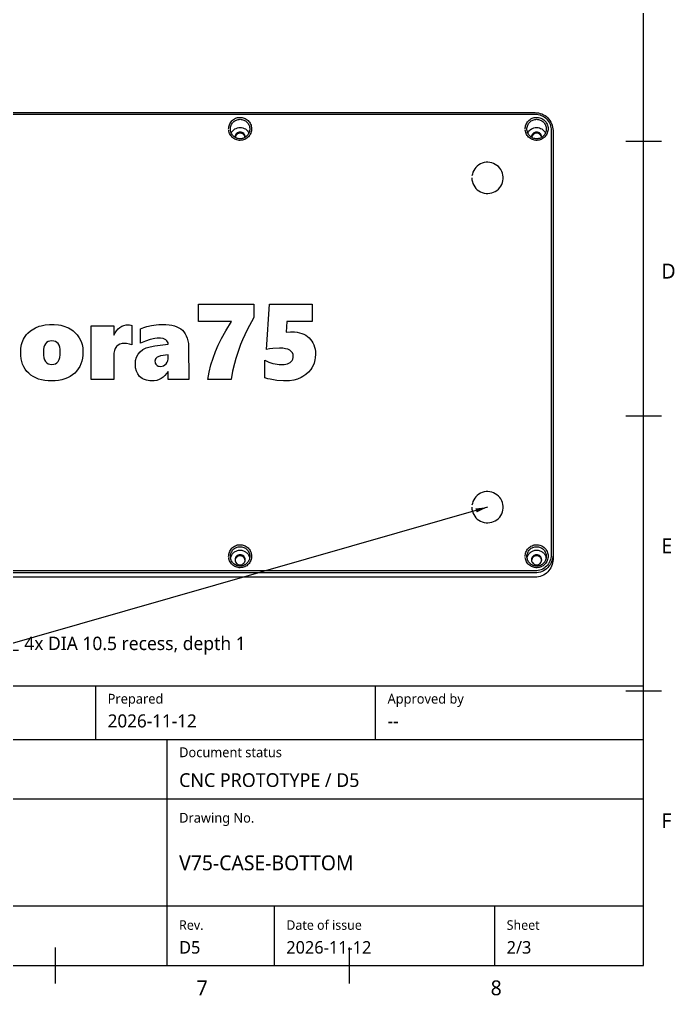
# Model space of a CAD drawing. Header units: millimetres. Extents: x 9 to 415, y 5 to 293.
# Drawn here: x 305.2 to 415.2, y 5 to 168.9 of the extents above; entities that cross this region are included whole.
import ezdxf

# ---------------------------------------------------------------- set-up
doc = ezdxf.new("R2010")
doc.units = ezdxf.units.MM
for name, color, linetype in [('DIMENSIONS', 7, 'Continuous'), ('NOTES', 7, 'Continuous'), ('SHADED', 7, 'Continuous'), ('VISIBLE', 7, 'Continuous')]:
    doc.layers.add(name, color=color, linetype=linetype)
doc.styles.add('OpenSans', font='OpenSans-Regular.ttf')

msp = doc.modelspace()

# ---------------------------------------------------------------- linework, layer by layer
at = {"layer": 'DIMENSIONS'}
msp.add_lwpolyline([(383.78125, 87), (300, 63), (305, 63)], dxfattribs=at)
at = {"layer": 'SHADED', "true_color": 0x000000}
msp.add_solid([(383.78125, 87), (381.95497, 86.11276), (381.7622, 86.7857)], dxfattribs=at)
at = {"layer": 'VISIBLE'}
for points in [[(15, 10), (410, 10), (410, 287), (15, 287), (15, 10)], [(228, 153.3048), (391.78125, 153.3048)], [(228, 153.03616), (391.78125, 153.03616)], [(340.31598, 150.53373), (340.32141, 150.72079), (340.34492, 150.90713), (340.38648, 151.09087), (340.44581, 151.27014), (340.52246, 151.44311), (340.61575, 151.608), (340.72484, 151.76312), (340.84868, 151.9069), (340.98608, 152.03785), (341.13571, 152.15466), (341.29609, 152.25615), (341.46566, 152.34132), (341.64274, 152.40931), (341.8256, 152.45948), (342.01245, 152.49132), (342.20146, 152.50456), (342.3908, 152.49906), (342.57861, 152.47491), (342.7631, 152.43236), (342.94247, 152.37184), (343.11501, 152.29394), (343.27905, 152.19944), (343.43302, 152.08927), (343.57546, 151.96449), (343.70499, 151.82632), (343.8204, 151.67609), (343.92058, 151.51526), (344.00458, 151.34537), (344.0716, 151.16805), (344.121, 150.98501), (344.15232, 150.798), (344.16525, 150.60882), (344.15969, 150.41928), (344.13567, 150.23118), (344.09343, 150.04635), (344.03337, 149.86654), (343.95606, 149.69349), (343.86222, 149.52886), (343.75276, 149.37422), (343.62872, 149.23108), (343.49127, 149.10081), (343.34172, 148.98467), (343.18151, 148.88381), (343.01217, 148.79919), (342.83532, 148.73166), (342.65267, 148.68188), (342.46596, 148.65035), (342.27701, 148.6374), (342.08765, 148.64317), (341.89972, 148.66762), (341.71505, 148.71053), (341.53546, 148.77149), (341.36269, 148.8499), (341.19845, 148.945), (341.04435, 149.05583), (340.9019, 149.1813), (340.7725, 149.32013), (340.6574, 149.47091), (340.5577, 149.6321), (340.47433, 149.80206), (340.40802, 149.97904), (340.35934, 150.16122), (340.32861, 150.34674)], [(390.10661, 150.53373), (390.11203, 150.72079), (390.13555, 150.90713), (390.1771, 151.09087), (390.23644, 151.27014), (390.31308, 151.44311), (390.40638, 151.608), (390.51546, 151.76312), (390.6393, 151.9069), (390.77671, 152.03785), (390.92633, 152.15466), (391.08672, 152.25615), (391.25629, 152.34132), (391.43337, 152.40931), (391.61623, 152.45948), (391.80308, 152.49132), (391.99209, 152.50456), (392.18142, 152.49906), (392.36924, 152.47491), (392.55373, 152.43236), (392.7331, 152.37184), (392.90563, 152.29394), (393.06967, 152.19944), (393.22365, 152.08927), (393.36608, 151.96449), (393.49562, 151.82632), (393.61103, 151.67609), (393.71121, 151.51526), (393.7952, 151.34537), (393.86222, 151.16805), (393.91162, 150.98501), (393.94294, 150.798), (393.95588, 150.60882), (393.95031, 150.41928), (393.9263, 150.23118), (393.88406, 150.04635), (393.824, 149.86654), (393.74668, 149.69349), (393.65285, 149.52886), (393.54339, 149.37422), (393.41934, 149.23108), (393.28189, 149.10081), (393.13235, 148.98467), (392.97214, 148.88381), (392.8028, 148.79919), (392.62595, 148.73166), (392.44329, 148.68188), (392.25658, 148.65035), (392.06764, 148.6374), (391.87828, 148.64317), (391.69035, 148.66762), (391.50568, 148.71053), (391.32608, 148.77149), (391.15331, 148.8499), (390.98907, 148.945), (390.83497, 149.05583), (390.69253, 149.1813), (390.56313, 149.32013), (390.44803, 149.47091), (390.34833, 149.6321), (390.26495, 149.80206), (390.19865, 149.97904), (390.14996, 150.16122), (390.11924, 150.34674)], [(391.78125, 153.3048), (392.07415, 153.29039), (392.36429, 153.24728), (392.64892, 153.17587), (392.92533, 153.0768), (393.19091, 152.951), (393.44311, 152.79962), (393.67952, 152.62405), (393.89784, 152.42593), (394.09597, 152.2071), (394.27196, 151.9696), (394.42406, 151.71567), (394.55074, 151.4477), (394.65072, 151.16823), (394.72294, 150.87995), (394.76662, 150.58562), (394.78125, 150.2881)], [(391.78125, 153.03616), (392.04749, 153.02292), (392.31114, 152.98333), (392.56964, 152.91777), (392.82047, 152.82687), (393.06119, 152.71152), (393.28944, 152.57283), (393.50301, 152.41215), (393.6998, 152.23103), (393.87789, 152.03123), (394.03552, 151.81471), (394.17115, 151.58356), (394.28344, 151.34005), (394.37131, 151.08654), (394.43389, 150.82551), (394.4706, 150.55947), (394.48125, 150.2881)], [(340.61563, 150.53948), (340.62343, 150.69941), (340.64683, 150.85808), (340.68563, 151.01388), (340.7395, 151.16521), (340.80792, 151.31054), (340.8902, 151.44839), (340.98552, 151.57739), (341.0929, 151.69627), (341.21127, 151.8039), (341.33944, 151.89926), (341.47614, 151.98144), (341.62003, 152.04972), (341.76974, 152.10348), (341.92381, 152.14224), (342.08081, 152.16568), (342.23926, 152.1736), (342.39766, 152.16595), (342.55456, 152.14281), (342.70849, 152.1044), (342.85801, 152.05106), (343.00172, 151.98326), (343.13828, 151.90163), (343.26637, 151.80687), (343.38477, 151.69985), (343.49233, 151.58153), (343.58797, 151.453), (343.67072, 151.31542), (343.73974, 151.17008), (343.79427, 151.01835), (343.83372, 150.86166), (343.85761, 150.70151), (343.86562, 150.53948)], [(390.40625, 150.53948), (390.41406, 150.69941), (390.43745, 150.85808), (390.47626, 151.01388), (390.53013, 151.16521), (390.59854, 151.31054), (390.68083, 151.44839), (390.77614, 151.57739), (390.88352, 151.69627), (391.00189, 151.8039), (391.13006, 151.89926), (391.26676, 151.98144), (391.41066, 152.04972), (391.56036, 152.10348), (391.71444, 152.14224), (391.87144, 152.16568), (392.02988, 152.1736), (392.18829, 152.16595), (392.34519, 152.14281), (392.49911, 152.1044), (392.64863, 152.05106), (392.79235, 151.98326), (392.9289, 151.90163), (393.057, 151.80687), (393.1754, 151.69985), (393.28295, 151.58153), (393.37859, 151.453), (393.46135, 151.31542), (393.53036, 151.17008), (393.5849, 151.01835), (393.62434, 150.86166), (393.64823, 150.70151), (393.65624, 150.53948)], [(343.86562, 150.53948), (343.85797, 150.38109), (343.83503, 150.22392), (343.79694, 150.06946), (343.74397, 149.9192), (343.67657, 149.7746), (343.5953, 149.6371), (343.50089, 149.50805), (343.3942, 149.38874), (343.2762, 149.2804), (343.14802, 149.18411), (343.01087, 149.10088), (342.86609, 149.03156), (342.71506, 148.97688), (342.55929, 148.93742), (342.40029, 148.91361), (342.23966, 148.9057), (342.07899, 148.9138), (341.91988, 148.93784), (341.76394, 148.97757), (341.61271, 149.03259), (341.46771, 149.10232), (341.33039, 149.18604), (341.2021, 149.28286), (341.08409, 149.39176), (340.97751, 149.51158), (340.88335, 149.64106), (340.80247, 149.77882), (340.73556, 149.92342), (340.68316, 150.07335), (340.64562, 150.22704), (340.6231, 150.38295), (340.61563, 150.53948)], [(340.76252, 149.86063), (340.87365, 150.06298), (341.01259, 150.24755), (341.17654, 150.41058), (341.36214, 150.54875), (341.56562, 150.65924), (341.78284, 150.73981), (342.00938, 150.78881), (342.24063, 150.80526), (342.47187, 150.78881), (342.69841, 150.73981), (342.91564, 150.65924), (343.11912, 150.54874), (343.30472, 150.41058), (343.46866, 150.24755), (343.60761, 150.06298), (343.71873, 149.86062)], [(343.09062, 149.18916), (343.07429, 149.35408), (343.02592, 149.51266), (342.94737, 149.65881), (342.84167, 149.78691), (342.71286, 149.89204), (342.56591, 149.97016), (342.40645, 150.01826), (342.24062, 150.03451), (342.0748, 150.01826), (341.91534, 149.97016), (341.76839, 149.89204), (341.63958, 149.78691), (341.53388, 149.65881), (341.45533, 149.51266), (341.40696, 149.35408), (341.39062, 149.18916)], [(343.07985, 149.14042), (343.04314, 149.28482), (342.98152, 149.42058), (342.8969, 149.54347), (342.7919, 149.64968), (342.66979, 149.73592), (342.53436, 149.7995), (342.38981, 149.83846), (342.24062, 149.85158), (342.09144, 149.83846), (341.94689, 149.7995), (341.81146, 149.73592), (341.68935, 149.64968), (341.58435, 149.54347), (341.49973, 149.42058), (341.43811, 149.28482), (341.4014, 149.14042)], [(393.65624, 150.53948), (393.64859, 150.38109), (393.62565, 150.22392), (393.58756, 150.06946), (393.5346, 149.9192), (393.4672, 149.7746), (393.38593, 149.6371), (393.29152, 149.50805), (393.18482, 149.38874), (393.06683, 149.2804), (392.93865, 149.18411), (392.8015, 149.10088), (392.65671, 149.03156), (392.50569, 148.97688), (392.34991, 148.93742), (392.19092, 148.91361), (392.03028, 148.9057), (391.86961, 148.9138), (391.71051, 148.93784), (391.55456, 148.97757), (391.40333, 149.03259), (391.25834, 149.10232), (391.12101, 149.18604), (390.99272, 149.28286), (390.87471, 149.39176), (390.76813, 149.51158), (390.67397, 149.64106), (390.59309, 149.77882), (390.52619, 149.92342), (390.47379, 150.07335), (390.43624, 150.22704), (390.41373, 150.38295), (390.40625, 150.53948)], [(390.55315, 149.86063), (390.66427, 150.06298), (390.80322, 150.24755), (390.96716, 150.41058), (391.15276, 150.54875), (391.35624, 150.65924), (391.57347, 150.73981), (391.80001, 150.78881), (392.03125, 150.80526), (392.2625, 150.78881), (392.48904, 150.73981), (392.70626, 150.65924), (392.90974, 150.54874), (393.09534, 150.41058), (393.25928, 150.24755), (393.39823, 150.06298), (393.50935, 149.86062)], [(392.88125, 149.18916), (392.86492, 149.35408), (392.81655, 149.51266), (392.738, 149.65881), (392.63229, 149.78691), (392.50348, 149.89204), (392.35653, 149.97016), (392.19708, 150.01826), (392.03125, 150.03451), (391.86542, 150.01826), (391.70597, 149.97016), (391.55902, 149.89204), (391.43021, 149.78691), (391.3245, 149.65881), (391.24595, 149.51266), (391.19758, 149.35408), (391.18125, 149.18916)], [(392.87047, 149.14042), (392.83377, 149.28482), (392.77215, 149.42058), (392.68753, 149.54347), (392.58253, 149.64968), (392.46042, 149.73592), (392.32499, 149.7995), (392.18043, 149.83846), (392.03125, 149.85158), (391.88207, 149.83846), (391.73751, 149.7995), (391.60208, 149.73592), (391.47997, 149.64968), (391.37497, 149.54347), (391.29035, 149.42058), (391.22873, 149.28482), (391.19203, 149.14042)], [(394.48125, 150.2881), (394.48125, 78.98499)], [(394.78125, 150.2881), (394.78125, 78.98499)], [(341.39062, 149.18916), (341.39172, 149.14634)], [(343.08953, 149.14634), (343.09062, 149.18916)], [(391.18125, 149.18916), (391.18234, 149.14634)], [(392.88016, 149.14634), (392.88125, 149.18916)], [(407, 148.5), (413, 148.5)], [(381.15625, 142.33616), (381.17615, 142.01357), (381.23553, 141.69588), (381.33351, 141.3879), (381.46859, 141.09428), (381.63873, 140.8195), (381.84135, 140.5677), (382.07338, 140.34272), (382.33129, 140.14795), (382.61119, 139.98635), (382.90882, 139.86038), (383.21968, 139.77193), (383.53905, 139.72235), (383.86209, 139.7124), (384.1839, 139.74222), (384.49962, 139.81136), (384.80444, 139.91878), (385.09375, 140.06284), (385.36317, 140.24136), (385.6086, 140.45164), (385.82634, 140.69048), (386.01307, 140.95427), (386.16597, 141.23901), (386.28272, 141.54038), (386.36155, 141.85381), (386.40127, 142.17456), (386.40127, 142.49775), (386.36155, 142.8185), (386.28272, 143.13193), (386.16597, 143.4333), (386.01307, 143.71804), (385.82634, 143.98183), (385.6086, 144.22067), (385.36317, 144.43095), (385.09375, 144.60947), (384.80444, 144.75353), (384.49962, 144.86095), (384.1839, 144.93009), (383.86209, 144.95991), (383.53905, 144.94996), (383.21968, 144.90038), (382.90882, 144.81194), (382.61119, 144.68596), (382.33129, 144.52436), (382.07338, 144.32959), (381.84135, 144.10461), (381.63873, 143.85281), (381.46859, 143.57803), (381.33351, 143.28441), (381.23553, 142.97643), (381.17615, 142.65874)], [(335.27307, 121.11757), (344.54685, 121.11757)], [(335.27307, 118.18267), (335.27307, 121.11757)], [(344.54685, 121.11757), (344.54685, 118.88945)], [(346.69509, 113.50584), (347.17241, 121.11757)], [(347.17241, 121.11757), (354.33344, 121.11757)], [(354.33344, 121.11757), (354.33344, 118.18267)], [(340.78916, 118.18267), (335.27307, 118.18267)], [(339.85418, 116.64422), (340.78916, 118.18267)], [(344.54685, 118.88945), (343.43628, 116.82108)], [(350.09019, 118.18267), (349.96595, 116.40525)], [(354.33344, 118.18267), (350.09019, 118.18267)], [(306.58839, 116.24741), (307.04796, 116.65436)], [(307.04796, 116.65436), (307.57662, 116.99857)], [(307.57662, 116.99857), (307.8663, 117.14816)], [(307.8663, 117.14816), (308.48561, 117.39538)], [(308.48561, 117.39538), (308.81207, 117.493)], [(308.81207, 117.493), (309.49983, 117.63435)], [(309.49983, 117.63435), (310.23261, 117.70472)], [(310.23261, 117.70472), (311.01102, 117.70472)], [(311.01102, 117.70472), (311.76218, 117.63055)], [(311.76218, 117.63055), (312.11779, 117.5659)], [(312.11779, 117.5659), (312.78781, 117.3808)], [(312.78781, 117.3808), (313.10348, 117.26036)], [(313.10348, 117.26036), (313.40521, 117.12154)], [(313.40521, 117.12154), (313.96113, 116.79636)], [(313.96113, 116.79636), (314.21279, 116.61253)], [(314.21279, 116.61253), (314.66602, 116.20177)], [(317.25545, 117.493), (321.02137, 117.493)], [(317.25545, 108.43981), (317.25545, 117.493)], [(321.02137, 117.493), (321.02137, 115.90131)], [(321.24767, 116.30446), (321.4746, 116.65627)], [(321.4746, 116.65627), (321.7383, 116.95673)], [(321.7383, 116.95673), (322.03813, 117.20521)], [(322.03813, 117.20521), (322.36965, 117.40108)], [(322.36965, 117.40108), (322.7278, 117.54054)], [(322.7278, 117.54054), (323.11194, 117.62421)], [(323.11194, 117.62421), (323.67293, 117.64513)], [(323.67293, 117.64513), (323.87894, 117.61027)], [(323.87894, 117.61027), (324.06277, 117.54561)], [(324.06277, 117.54561), (324.06277, 114.26588)], [(325.49472, 116.98906), (326.09755, 117.21155)], [(325.49472, 114.53972), (325.49472, 116.98906)], [(326.09755, 117.21155), (326.55712, 117.34213)], [(326.55712, 117.34213), (327.33363, 117.51075)], [(327.33363, 117.51075), (328.11775, 117.63435)], [(328.11775, 117.63435), (328.59063, 117.68507)], [(328.59063, 117.68507), (329.22578, 117.71359)], [(329.22578, 117.71359), (329.78297, 117.69838)], [(329.78297, 117.69838), (330.30022, 117.6521)], [(330.30022, 117.6521), (330.77754, 117.5754)], [(330.77754, 117.5754), (331.21619, 117.46764)], [(331.21619, 117.46764), (331.61427, 117.32882)], [(331.61427, 117.32882), (331.97305, 117.15957)], [(331.97305, 117.15957), (332.29253, 116.95926)], [(332.29253, 116.95926), (332.57208, 116.7279)], [(332.57208, 116.7279), (332.81549, 116.46103)], [(332.81549, 116.46103), (333.02657, 116.15233)], [(339.11633, 115.33271), (339.85418, 116.64422)], [(343.43628, 116.82108), (342.63251, 115.12353)], [(349.96595, 116.40525), (350.70063, 116.45532)], [(350.70063, 116.45532), (351.38142, 116.44265)], [(351.38142, 116.44265), (351.80803, 116.39574)], [(305.63375, 114.6722), (305.8759, 115.2503)], [(305.8759, 115.2503), (306.0274, 115.52161)], [(306.0274, 115.52161), (306.38428, 116.02111)], [(306.38428, 116.02111), (306.58839, 116.24741)], [(309.9968, 114.83447), (309.75402, 114.68297)], [(310.28395, 114.92512), (309.9968, 114.83447)], [(310.61548, 114.95555), (310.28395, 114.92512)], [(310.947, 114.92639), (310.61548, 114.95555)], [(311.23478, 114.84018), (310.947, 114.92639)], [(311.47756, 114.69565), (311.23478, 114.84018)], [(314.66602, 116.20177), (314.86696, 115.9742)], [(314.86696, 115.9742), (315.2175, 115.47724)], [(315.2175, 115.47724), (315.49387, 114.9359)], [(315.49387, 114.9359), (315.60227, 114.65318)], [(321.02137, 115.90131), (321.05687, 115.90131)], [(321.05687, 115.90131), (321.24767, 116.30446)], [(326.32892, 114.91878), (325.49472, 114.53972)], [(327.14156, 115.19008), (326.32892, 114.91878)], [(327.93329, 115.35236), (327.14156, 115.19008)], [(328.32122, 115.39293), (327.93329, 115.35236)], [(328.86764, 115.4018), (328.32122, 115.39293)], [(329.30755, 115.33588), (328.86764, 115.4018)], [(329.55794, 115.24713), (329.30755, 115.33588)], [(329.7741, 115.12353), (329.55794, 115.24713)], [(329.94778, 114.97203), (329.7741, 115.12353)], [(330.07202, 114.80088), (329.94778, 114.97203)], [(330.14682, 114.60944), (330.07202, 114.80088)], [(333.02657, 116.15233), (333.2047, 115.80305)], [(333.2047, 115.80305), (333.35112, 115.41194)], [(333.35112, 115.41194), (333.46459, 114.97963)], [(333.46459, 114.97963), (333.54573, 114.50612)], [(338.56802, 114.23355), (339.11633, 115.33271)], [(342.63251, 115.12353), (342.31873, 114.36033)], [(351.80803, 116.39574), (352.20928, 116.31714)], [(352.20928, 116.31714), (352.58518, 116.20747)], [(352.58518, 116.20747), (352.93635, 116.06675)], [(352.93635, 116.06675), (353.26217, 115.89433)], [(353.26217, 115.89433), (353.56263, 115.69022)], [(353.56263, 115.69022), (353.83837, 115.45505)], [(353.83837, 115.45505), (354.08495, 115.19262)], [(354.08495, 115.19262), (354.29857, 114.908)], [(354.29857, 114.908), (354.47987, 114.6012)], [(305.39224, 113.374), (305.42203, 113.7163)], [(305.40365, 112.47324), (305.39224, 113.374)], [(305.42203, 113.7163), (305.54311, 114.3654)], [(305.54311, 114.3654), (305.63375, 114.6722)], [(309.22346, 113.47288), (309.20127, 113.01965)], [(309.28938, 113.86653), (309.22346, 113.47288)], [(309.40031, 114.19932), (309.28938, 113.86653)], [(309.55498, 114.47126), (309.40031, 114.19932)], [(309.75402, 114.68297), (309.55498, 114.47126)], [(311.6766, 114.49344), (311.47756, 114.69565)], [(311.83127, 114.23355), (311.6766, 114.49344)], [(311.94157, 113.91597), (311.83127, 114.23355)], [(312.00813, 113.54071), (311.94157, 113.91597)], [(312.03031, 113.10776), (312.00813, 113.54071)], [(315.60227, 114.65318), (315.69165, 114.36286)], [(315.69165, 114.36286), (315.81018, 113.76003)], [(315.81018, 113.76003), (315.84949, 113.12551)], [(321.13801, 113.30871), (321.05053, 112.87069)], [(321.2838, 113.67953), (321.13801, 113.30871)], [(321.48792, 113.98316), (321.2838, 113.67953)], [(321.75035, 114.21897), (321.48792, 113.98316)], [(322.07046, 114.38758), (321.75035, 114.21897)], [(322.44952, 114.48837), (322.07046, 114.38758)], [(322.88691, 114.5226), (322.44952, 114.48837)], [(323.15631, 114.50232), (322.88691, 114.5226)], [(323.65962, 114.40216), (323.15631, 114.50232)], [(324.06277, 114.26588), (323.65962, 114.40216)], [(325.46619, 113.12108), (325.92703, 113.47288)], [(325.92703, 113.47288), (326.49119, 113.75433)], [(326.49119, 113.75433), (327.15741, 113.96541)], [(327.15741, 113.96541), (327.92631, 114.10677)], [(327.92631, 114.10677), (330.17154, 114.39836)], [(330.17154, 114.39836), (330.14682, 114.60944)], [(333.54573, 114.50612), (333.59454, 113.9914)], [(333.59454, 113.9914), (333.61102, 108.43981)], [(337.69579, 112.05868), (338.10528, 113.16101)], [(338.10528, 113.16101), (338.56802, 114.23355)], [(341.88959, 113.187), (341.50989, 111.98071)], [(342.31873, 114.36033), (341.88959, 113.187)], [(347.20093, 113.6022), (346.69509, 113.50584)], [(347.72706, 113.67129), (347.20093, 113.6022)], [(348.84334, 113.72644), (347.72706, 113.67129)], [(349.38658, 113.70489), (348.84334, 113.72644)], [(349.85692, 113.6396), (349.38658, 113.70489)], [(350.255, 113.52993), (349.85692, 113.6396)], [(350.58082, 113.37717), (350.255, 113.52993)], [(350.83374, 113.18129), (350.58082, 113.37717)], [(351.01504, 112.94105), (350.83374, 113.18129)], [(354.47987, 114.6012), (354.62756, 114.27158)], [(354.62756, 114.27158), (354.74293, 113.91914)], [(354.74293, 113.91914), (354.8247, 113.54451)], [(354.8247, 113.54451), (354.87414, 113.14706)], [(354.87414, 113.14706), (354.89062, 112.72743)], [(305.46767, 111.95726), (305.40365, 112.47324)], [(305.57543, 111.47107), (305.46767, 111.95726)], [(309.20127, 113.01965), (309.22346, 112.54043)], [(309.22346, 112.54043), (309.29065, 112.12587)], [(309.29065, 112.12587), (309.40285, 111.7747)], [(309.40285, 111.7747), (309.55942, 111.48755)], [(311.48454, 111.27646), (311.68104, 111.50973)], [(311.68104, 111.50973), (311.83381, 111.80956)], [(311.83381, 111.80956), (311.94284, 112.17531)], [(311.94284, 112.17531), (312.00813, 112.60826)], [(312.00813, 112.60826), (312.03031, 113.10776)], [(315.65488, 111.54586), (315.50338, 111.08122)], [(315.76328, 112.0422), (315.65488, 111.54586)], [(315.82793, 112.56832), (315.76328, 112.0422)], [(315.84949, 113.12551), (315.82793, 112.56832)], [(321.05053, 112.87069), (321.02137, 112.36485)], [(321.02137, 112.36485), (321.02137, 108.43981)], [(324.64594, 111.01276), (324.69729, 111.64475)], [(324.69729, 111.64475), (324.85132, 112.20701)], [(324.85132, 112.20701), (325.10741, 112.69891)], [(325.10741, 112.69891), (325.46619, 113.12108)], [(327.95864, 111.69102), (327.94343, 111.51671)], [(327.94343, 111.51671), (327.95864, 111.33922)], [(328.00365, 111.84759), (327.95864, 111.69102)], [(328.07781, 111.98578), (328.00365, 111.84759)], [(328.1824, 112.10685), (328.07781, 111.98578)], [(328.31679, 112.20891), (328.1824, 112.10685)], [(328.48096, 112.29385), (328.31679, 112.20891)], [(328.8987, 112.40922), (328.48096, 112.29385)], [(330.17154, 112.58607), (328.8987, 112.40922)], [(329.96553, 111.34619), (330.07963, 111.61369)], [(330.07963, 111.61369), (330.14872, 111.91225)], [(330.14872, 111.91225), (330.17154, 112.58607)], [(337.34208, 110.91832), (337.69579, 112.05868)], [(341.50989, 111.98071), (341.28423, 111.14778)], [(346.38575, 111.68469), (347.05831, 111.37471)], [(346.38575, 108.74915), (346.38575, 111.68469)], [(350.66006, 111.33098), (350.87875, 111.52558)], [(350.87875, 111.52558), (350.96433, 111.63714)], [(350.96433, 111.63714), (351.0892, 111.8869)], [(351.12343, 112.65707), (351.01504, 112.94105)], [(351.0892, 111.8869), (351.15196, 112.17278)], [(351.15956, 112.32998), (351.12343, 112.65707)], [(351.15196, 112.17278), (351.15956, 112.32998)], [(354.80442, 111.79054), (354.65038, 111.20864)], [(354.85196, 112.09481), (354.80442, 111.79054)], [(354.89062, 112.72743), (354.85196, 112.09481)], [(305.72567, 111.01593), (305.57543, 111.47107)], [(305.919, 110.5906), (305.72567, 111.01593)], [(306.15544, 110.19568), (305.919, 110.5906)], [(306.43435, 109.83056), (306.15544, 110.19568)], [(309.55942, 111.48755), (309.76036, 111.26442)], [(309.76036, 111.26442), (310.00694, 111.10468)], [(310.00694, 111.10468), (310.2979, 111.00896)], [(310.2979, 111.00896), (310.63322, 110.97727)], [(310.63322, 110.97727), (310.96094, 111.01023)], [(310.96094, 111.01023), (311.24429, 111.11038)], [(311.24429, 111.11038), (311.48454, 111.27646)], [(314.79026, 109.86987), (314.46571, 109.52693)], [(315.07107, 110.24259), (314.79026, 109.86987)], [(315.30878, 110.64638), (315.07107, 110.24259)], [(315.50338, 111.08122), (315.30878, 110.64638)], [(324.69158, 110.40804), (324.64594, 111.01276)], [(324.82724, 109.86733), (324.69158, 110.40804)], [(325.05417, 109.39128), (324.82724, 109.86733)], [(327.95864, 111.33922), (328.00238, 111.17821)], [(328.00238, 111.17821), (328.07528, 111.03432)], [(328.07528, 111.03432), (328.17797, 110.90627)], [(328.17797, 110.90627), (328.30728, 110.80168)], [(328.30728, 110.80168), (328.46195, 110.72752)], [(328.46195, 110.72752), (328.64134, 110.68251)], [(328.64134, 110.68251), (328.84545, 110.66793)], [(328.84545, 110.66793), (329.12753, 110.69519)], [(329.12753, 110.69519), (329.38172, 110.77823)], [(329.38172, 110.77823), (329.60738, 110.91641)], [(329.60738, 110.91641), (329.80452, 111.10975)], [(329.80452, 111.10975), (329.96553, 111.34619)], [(337.04986, 109.71266), (337.34208, 110.91832)], [(341.28423, 111.14778), (340.9863, 109.8331)], [(347.05831, 111.37471), (347.74925, 111.15412)], [(347.74925, 111.15412), (348.10232, 111.07679)], [(348.10232, 111.07679), (348.82178, 110.98804)], [(348.82178, 110.98804), (349.18817, 110.97727)], [(349.18817, 110.97727), (349.6452, 110.99945)], [(349.6452, 110.99945), (350.21887, 111.11545)], [(350.21887, 111.11545), (350.52821, 111.24794)], [(350.52821, 111.24794), (350.66006, 111.33098)], [(354.11411, 110.14751), (353.73885, 109.68984)], [(354.27639, 110.39789), (354.11411, 110.14751)], [(354.54516, 110.92973), (354.27639, 110.39789)], [(354.65038, 111.20864), (354.54516, 110.92973)], [(306.75637, 109.49651), (306.43435, 109.83056)], [(307.11768, 109.19668), (306.75637, 109.49651)], [(307.5126, 108.93742), (307.11768, 109.19668)], [(307.9411, 108.71809), (307.5126, 108.93742)], [(308.40448, 108.53807), (307.9411, 108.71809)], [(308.90144, 108.39861), (308.40448, 108.53807)], [(309.43328, 108.29846), (308.90144, 108.39861)], [(309.9987, 108.23887), (309.43328, 108.29846)], [(310.59773, 108.21859), (309.9987, 108.23887)], [(311.20182, 108.23951), (310.59773, 108.21859)], [(311.77105, 108.30036), (311.20182, 108.23951)], [(312.30669, 108.40305), (311.77105, 108.30036)], [(312.80683, 108.54567), (312.30669, 108.40305)], [(313.27337, 108.73014), (312.80683, 108.54567)], [(313.70504, 108.95453), (313.27337, 108.73014)], [(314.10249, 109.22076), (313.70504, 108.95453)], [(314.46571, 109.52693), (314.10249, 109.22076)], [(321.02137, 108.43981), (317.25545, 108.43981)], [(325.37111, 108.97925), (325.05417, 109.39128)], [(325.76856, 108.64646), (325.37111, 108.97925)], [(325.99296, 108.51588), (325.76856, 108.64646)], [(326.49499, 108.32572), (325.99296, 108.51588)], [(327.06613, 108.23063), (326.49499, 108.32572)], [(327.378, 108.21859), (327.06613, 108.23063)], [(327.82743, 108.24394), (327.378, 108.21859)], [(328.24643, 108.31874), (327.82743, 108.24394)], [(328.63627, 108.44362), (328.24643, 108.31874)], [(328.99568, 108.61857), (328.63627, 108.44362)], [(329.32594, 108.8436), (328.99568, 108.61857)], [(329.62577, 109.11871), (329.32594, 108.8436)], [(329.8958, 109.44389), (329.62577, 109.11871)], [(330.13605, 109.81915), (329.8958, 109.44389)], [(330.17154, 109.81915), (330.13605, 109.81915)], [(330.17154, 108.43981), (330.17154, 109.81915)], [(333.61102, 108.43981), (330.17154, 108.43981)], [(336.81976, 108.43981), (337.04986, 109.71266)], [(340.73655, 108.43981), (336.81976, 108.43981)], [(340.9863, 109.8331), (340.73655, 108.43981)], [(346.89096, 108.58814), (346.38575, 108.74915)], [(347.28144, 108.49306), (346.89096, 108.58814)], [(348.41673, 108.30353), (347.28144, 108.49306)], [(349.55202, 108.22112), (348.41673, 108.30353)], [(350.53265, 108.25472), (349.55202, 108.22112)], [(351.24133, 108.36248), (350.53265, 108.25472)], [(351.89868, 108.54187), (351.24133, 108.36248)], [(352.5034, 108.79352), (351.89868, 108.54187)], [(352.78485, 108.94439), (352.5034, 108.79352)], [(353.29576, 109.28859), (352.78485, 108.94439)], [(353.73885, 109.68984), (353.29576, 109.28859)], [(407, 102.33333), (413, 102.33333)], [(381.15625, 87), (381.17615, 86.67742), (381.23553, 86.35973), (381.33351, 86.05174), (381.46859, 85.75813), (381.63873, 85.48334), (381.84135, 85.23155), (382.07338, 85.00656), (382.33129, 84.81179), (382.61119, 84.6502), (382.90882, 84.52422), (383.21968, 84.43577), (383.53905, 84.3862), (383.86209, 84.37624), (384.1839, 84.40607), (384.49962, 84.47521), (384.80444, 84.58262), (385.09375, 84.72668), (385.36317, 84.9052), (385.6086, 85.11548), (385.82634, 85.35433), (386.01307, 85.61812), (386.16597, 85.90285), (386.28272, 86.20422), (386.36155, 86.51766), (386.40127, 86.8384), (386.40127, 87.1616), (386.36155, 87.48234), (386.28272, 87.79578), (386.16597, 88.09715), (386.01307, 88.38188), (385.82634, 88.64567), (385.6086, 88.88452), (385.36317, 89.0948), (385.09375, 89.27332), (384.80444, 89.41738), (384.49962, 89.52479), (384.1839, 89.59393), (383.86209, 89.62376), (383.53905, 89.6138), (383.21968, 89.56423), (382.90882, 89.47578), (382.61119, 89.3498), (382.33129, 89.18821), (382.07338, 88.99344), (381.84135, 88.76845), (381.63873, 88.51666), (381.46859, 88.24187), (381.33351, 87.94826), (381.23553, 87.64027), (381.17615, 87.32258)], [(340.31598, 78.72787), (340.32141, 78.91493), (340.34492, 79.10127), (340.38648, 79.28501), (340.44581, 79.46428), (340.52246, 79.63725), (340.61575, 79.80214), (340.72484, 79.95726), (340.84868, 80.10104), (340.98608, 80.23199), (341.13571, 80.3488), (341.29609, 80.45029), (341.46566, 80.53546), (341.64274, 80.60345), (341.8256, 80.65362), (342.01245, 80.68546), (342.20146, 80.6987), (342.3908, 80.6932), (342.57861, 80.66905), (342.7631, 80.6265), (342.94247, 80.56598), (343.11501, 80.48808), (343.27905, 80.39358), (343.43302, 80.28341), (343.57546, 80.15863), (343.70499, 80.02046), (343.8204, 79.87023), (343.92058, 79.7094), (344.00458, 79.53951), (344.0716, 79.36219), (344.121, 79.17915), (344.15232, 78.99214), (344.16525, 78.80296), (344.15969, 78.61342), (344.13567, 78.42532), (344.09343, 78.24049), (344.03337, 78.06068), (343.95606, 77.88763), (343.86222, 77.723), (343.75276, 77.56836), (343.62872, 77.42522), (343.49127, 77.29495), (343.34172, 77.17881), (343.18151, 77.07795), (343.01217, 76.99333), (342.83532, 76.9258), (342.65267, 76.87602), (342.46596, 76.84449), (342.27701, 76.83154), (342.08765, 76.83731), (341.89972, 76.86176), (341.71505, 76.90467), (341.53546, 76.96563), (341.36269, 77.04404), (341.19845, 77.13914), (341.04435, 77.24997), (340.9019, 77.37544), (340.7725, 77.51427), (340.6574, 77.66505), (340.5577, 77.82624), (340.47433, 77.9962), (340.40802, 78.17318), (340.35934, 78.35536), (340.32861, 78.54088)], [(340.61563, 78.73362), (340.62343, 78.89355), (340.64683, 79.05222), (340.68563, 79.20802), (340.7395, 79.35935), (340.80792, 79.50468), (340.8902, 79.64253), (340.98552, 79.77153), (341.0929, 79.89041), (341.21127, 79.99804), (341.33944, 80.0934), (341.47614, 80.17558), (341.62003, 80.24386), (341.76974, 80.29762), (341.92381, 80.33638), (342.08081, 80.35982), (342.23926, 80.36774), (342.39766, 80.36009), (342.55456, 80.33695), (342.70849, 80.29854), (342.85801, 80.2452), (343.00172, 80.1774), (343.13828, 80.09577), (343.26637, 80.00101), (343.38477, 79.89399), (343.49233, 79.77567), (343.58797, 79.64714), (343.67072, 79.50956), (343.73974, 79.36422), (343.79427, 79.21249), (343.83372, 79.0558), (343.85761, 78.89565), (343.86562, 78.73362)], [(390.10661, 78.72787), (390.11203, 78.91493), (390.13555, 79.10127), (390.1771, 79.28501), (390.23644, 79.46428), (390.31308, 79.63725), (390.40638, 79.80214), (390.51546, 79.95726), (390.6393, 80.10104), (390.77671, 80.23199), (390.92633, 80.3488), (391.08672, 80.45029), (391.25629, 80.53546), (391.43337, 80.60345), (391.61623, 80.65362), (391.80308, 80.68546), (391.99209, 80.6987), (392.18142, 80.6932), (392.36924, 80.66905), (392.55373, 80.6265), (392.7331, 80.56598), (392.90563, 80.48808), (393.06967, 80.39358), (393.22365, 80.28341), (393.36608, 80.15863), (393.49562, 80.02046), (393.61103, 79.87023), (393.71121, 79.7094), (393.7952, 79.53951), (393.86222, 79.36219), (393.91162, 79.17915), (393.94294, 78.99214), (393.95588, 78.80296), (393.95031, 78.61342), (393.9263, 78.42532), (393.88406, 78.24049), (393.824, 78.06068), (393.74668, 77.88763), (393.65285, 77.723), (393.54339, 77.56836), (393.41934, 77.42522), (393.28189, 77.29495), (393.13235, 77.17881), (392.97214, 77.07795), (392.8028, 76.99333), (392.62595, 76.9258), (392.44329, 76.87602), (392.25658, 76.84449), (392.06764, 76.83154), (391.87828, 76.83731), (391.69035, 76.86176), (391.50568, 76.90467), (391.32608, 76.96563), (391.15331, 77.04404), (390.98907, 77.13914), (390.83497, 77.24997), (390.69253, 77.37544), (390.56313, 77.51427), (390.44803, 77.66505), (390.34833, 77.82624), (390.26495, 77.9962), (390.19865, 78.17318), (390.14996, 78.35536), (390.11924, 78.54088)], [(390.40625, 78.73362), (390.41406, 78.89355), (390.43745, 79.05222), (390.47626, 79.20802), (390.53013, 79.35935), (390.59854, 79.50468), (390.68083, 79.64253), (390.77614, 79.77153), (390.88352, 79.89041), (391.00189, 79.99804), (391.13006, 80.0934), (391.26676, 80.17558), (391.41066, 80.24386), (391.56036, 80.29762), (391.71444, 80.33638), (391.87144, 80.35982), (392.02988, 80.36774), (392.18829, 80.36009), (392.34519, 80.33695), (392.49911, 80.29854), (392.64863, 80.2452), (392.79235, 80.1774), (392.9289, 80.09577), (393.057, 80.00101), (393.1754, 79.89399), (393.28295, 79.77567), (393.37859, 79.64714), (393.46135, 79.50956), (393.53036, 79.36422), (393.5849, 79.21249), (393.62434, 79.0558), (393.64823, 78.89565), (393.65624, 78.73362)], [(343.86562, 78.73362), (343.85797, 78.57523), (343.83503, 78.41806), (343.79694, 78.2636), (343.74397, 78.11334), (343.67657, 77.96874), (343.5953, 77.83124), (343.50089, 77.70219), (343.3942, 77.58288), (343.2762, 77.47454), (343.14802, 77.37825), (343.01087, 77.29502), (342.86609, 77.2257), (342.71506, 77.17102), (342.55929, 77.13156), (342.40029, 77.10775), (342.23966, 77.09984), (342.07899, 77.10794), (341.91988, 77.13198), (341.76394, 77.17171), (341.61271, 77.22673), (341.46771, 77.29646), (341.33039, 77.38018), (341.2021, 77.477), (341.08409, 77.5859), (340.97751, 77.70572), (340.88335, 77.8352), (340.80247, 77.97296), (340.73556, 78.11756), (340.68316, 78.26749), (340.64562, 78.42118), (340.6231, 78.57709), (340.61563, 78.73362)], [(340.64044, 78.44921), (340.67117, 78.5868), (340.71384, 78.7212), (340.76812, 78.85139), (340.83361, 78.97639), (340.90979, 79.09523), (340.9961, 79.20702), (341.09187, 79.31091), (341.19637, 79.4061), (341.30883, 79.49188), (341.42836, 79.56759), (341.55408, 79.63265), (341.68502, 79.68657), (341.82018, 79.72894), (341.95854, 79.75943), (342.09905, 79.77782), (342.24063, 79.78397), (342.38221, 79.77782), (342.52272, 79.75943), (342.66108, 79.72893), (342.79624, 79.68656), (342.92718, 79.63264), (343.0529, 79.56758), (343.17243, 79.49187), (343.28488, 79.4061), (343.38939, 79.3109), (343.48516, 79.20701), (343.57147, 79.09522), (343.64765, 78.97638), (343.71313, 78.85138), (343.76741, 78.72119), (343.81008, 78.58679), (343.84081, 78.4492)], [(343.09062, 78.16787), (343.07429, 78.33279), (343.02592, 78.49137), (342.94737, 78.63752), (342.84167, 78.76562), (342.71286, 78.87075), (342.56591, 78.94886), (342.40645, 78.99697), (342.24062, 79.01321), (342.0748, 78.99697), (341.91534, 78.94886), (341.76839, 78.87075), (341.63958, 78.76562), (341.53388, 78.63752), (341.45533, 78.49137), (341.40696, 78.33279), (341.39062, 78.16787)], [(343.08564, 78.07641), (343.05484, 78.22765), (342.99691, 78.3708), (342.91378, 78.5011), (342.80822, 78.6142), (342.68375, 78.70633), (342.54451, 78.77442), (342.39514, 78.8162), (342.24062, 78.83029), (342.08611, 78.8162), (341.93674, 78.77442), (341.7975, 78.70633), (341.67303, 78.6142), (341.56747, 78.5011), (341.48434, 78.3708), (341.42641, 78.22765), (341.39561, 78.07641)], [(393.65624, 78.73362), (393.64859, 78.57523), (393.62565, 78.41806), (393.58756, 78.2636), (393.5346, 78.11334), (393.4672, 77.96874), (393.38593, 77.83124), (393.29152, 77.70219), (393.18482, 77.58288), (393.06683, 77.47454), (392.93865, 77.37825), (392.8015, 77.29502), (392.65671, 77.2257), (392.50569, 77.17102), (392.34991, 77.13156), (392.19092, 77.10775), (392.03028, 77.09984), (391.86961, 77.10794), (391.71051, 77.13198), (391.55456, 77.17171), (391.40333, 77.22673), (391.25834, 77.29646), (391.12101, 77.38018), (390.99272, 77.477), (390.87471, 77.5859), (390.76813, 77.70572), (390.67397, 77.8352), (390.59309, 77.97296), (390.52619, 78.11756), (390.47379, 78.26749), (390.43624, 78.42118), (390.41373, 78.57709), (390.40625, 78.73362)], [(390.43106, 78.44921), (390.4618, 78.5868), (390.50447, 78.7212), (390.55875, 78.85139), (390.62423, 78.97639), (390.70041, 79.09523), (390.78672, 79.20702), (390.88249, 79.31091), (390.987, 79.4061), (391.09945, 79.49188), (391.21899, 79.56759), (391.3447, 79.63265), (391.47564, 79.68657), (391.6108, 79.72894), (391.74917, 79.75943), (391.88967, 79.77782), (392.03126, 79.78397), (392.17284, 79.77782), (392.31335, 79.75943), (392.45171, 79.72893), (392.58687, 79.68656), (392.71781, 79.63264), (392.84352, 79.56758), (392.96306, 79.49187), (393.07551, 79.4061), (393.18002, 79.3109), (393.27579, 79.20701), (393.36209, 79.09522), (393.43827, 78.97638), (393.50376, 78.85138), (393.55804, 78.72119), (393.60071, 78.58679), (393.63144, 78.4492)], [(392.88125, 78.16787), (392.86492, 78.33279), (392.81655, 78.49137), (392.738, 78.63752), (392.63229, 78.76562), (392.50348, 78.87075), (392.35653, 78.94886), (392.19708, 78.99697), (392.03125, 79.01321), (391.86542, 78.99697), (391.70597, 78.94886), (391.55902, 78.87075), (391.43021, 78.76562), (391.3245, 78.63752), (391.24595, 78.49137), (391.19758, 78.33279), (391.18125, 78.16787)], [(392.87626, 78.07641), (392.84546, 78.22765), (392.78754, 78.3708), (392.70441, 78.5011), (392.59885, 78.6142), (392.47437, 78.70633), (392.33513, 78.77442), (392.18576, 78.8162), (392.03125, 78.83029), (391.87674, 78.8162), (391.72737, 78.77442), (391.58813, 78.70633), (391.46365, 78.6142), (391.35809, 78.5011), (391.27496, 78.3708), (391.21704, 78.22765), (391.18624, 78.07641)], [(394.78125, 78.98499), (394.767, 78.69141), (394.72443, 78.40069), (394.65389, 78.11542), (394.55598, 77.83816), (394.43149, 77.57148), (394.28146, 77.31789), (394.10718, 77.07985), (393.91019, 76.85974), (393.69231, 76.65979), (393.4556, 76.48209), (393.20234, 76.32849), (392.93505, 76.20063), (392.65642, 76.09983), (392.36929, 76.02715), (392.07657, 75.98329), (391.78125, 75.96864)], [(394.48125, 78.98499), (394.46807, 78.72122), (394.42882, 78.4602), (394.36393, 78.2044), (394.27407, 77.95623), (394.16015, 77.71803), (394.0233, 77.49209), (393.86487, 77.28055), (393.68641, 77.08543), (393.48969, 76.90862), (393.27664, 76.75181), (393.04935, 76.6165), (392.81006, 76.50399), (392.56113, 76.41537), (392.305, 76.35147), (392.04419, 76.31289), (391.78125, 76.3)], [(394.78125, 78.98499), (394.78125, 78.23357)], [(341.39062, 78.16787), (341.40696, 78.00295), (341.45533, 77.84437), (341.53388, 77.69822), (341.63958, 77.57012), (341.76839, 77.46499), (341.91534, 77.38687), (342.0748, 77.33877), (342.24062, 77.32252), (342.40645, 77.33877), (342.56591, 77.38687), (342.71286, 77.46499), (342.84167, 77.57012), (342.94737, 77.69822), (343.02592, 77.84437), (343.07429, 78.00295), (343.09062, 78.16787)], [(391.18125, 78.16787), (391.19758, 78.00295), (391.24595, 77.84437), (391.3245, 77.69822), (391.43021, 77.57012), (391.55902, 77.46499), (391.70597, 77.38687), (391.86542, 77.33877), (392.03125, 77.32252), (392.19708, 77.33877), (392.35653, 77.38687), (392.50348, 77.46499), (392.63229, 77.57012), (392.738, 77.69822), (392.81655, 77.84437), (392.86492, 78.00295), (392.88125, 78.16787)], [(394.78125, 78.23357), (394.7668, 77.94113), (394.72361, 77.65151), (394.65207, 77.36749), (394.55289, 77.09181), (394.42701, 76.82713), (394.27566, 76.57599), (394.10028, 76.34082), (393.90257, 76.12387), (393.68443, 75.92725), (393.44796, 75.75283), (393.19544, 75.6023), (392.9293, 75.47712), (392.6521, 75.37848), (392.36652, 75.30734), (392.0753, 75.26437), (391.78125, 75.25001)], [(391.78125, 76.3), (228, 76.3)], [(391.78125, 75.96864), (228, 75.96864)], [(391.78125, 75.25001), (228, 75.25001)], [(230, 10), (230, 57), (410, 57)], [(318, 48), (318, 57)], [(365, 48), (365, 57)], [(407, 56.16667), (413, 56.16667)], [(230, 48), (410, 48)], [(330, 10), (330, 48)], [(230, 38), (410, 38)], [(230, 20), (410, 20)], [(348, 10), (348, 20)], [(385, 10), (385, 20)], [(311.25, 7), (311.25, 13)], [(360.625, 7), (360.625, 13)]]:
    msp.add_lwpolyline(points, dxfattribs=at)

# ---------------------------------------------------------------- texts
at = {"layer": 'NOTES', "style": 'OpenSans'}
for s, height, p in [('D', 2.5, (413, 125.41667)), ('E', 2.5, (413, 79.25)), ('4x DIA 10.5 recess, depth 1', 2.25, (306, 63)), ('Prepared', 1.65, (320, 54)), ('Approved by', 1.65, (367, 54)), ('2026-11-12', 2.2, (320, 50)), ('--', 2.2, (367, 50)), ('Document status', 1.65, (332, 45)), ('CNC PROTOTYPE / D5', 2.3, (332, 40)), ('Drawing No.', 1.65, (332, 34)), ('F', 2.5, (413, 33.08333)), ('V75-CASE-BOTTOM', 2.5, (332, 26)), ('Rev.', 1.6, (332, 16)), ('Date of issue', 1.6, (350, 16)), ('Sheet', 1.6, (387, 16)), ('D5', 2.1, (332, 12)), ('2026-11-12', 2.1, (350, 12)), ('2/3', 2.1, (387, 12)), ('7', 2.5, (334.9375, 5)), ('8', 2.5, (384.3125, 5))]:
    msp.add_text(s, height=height, dxfattribs=at).set_placement(p)

doc.saveas('drawing.dxf')
